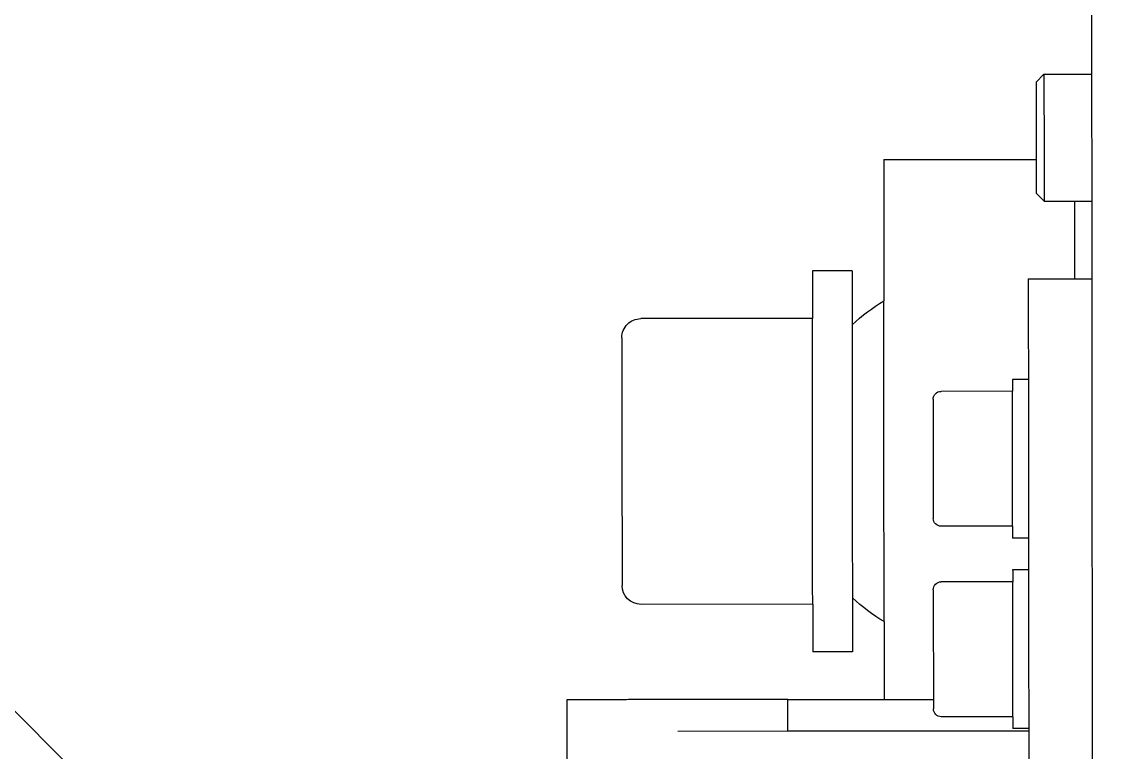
# Model space of a CAD drawing. Header units: inches. Extents: x -233729 to 737493, y -275239 to 196021.
# Drawn here: x 487520.8 to 487589.4, y 16314.7 to 16360.7 of the extents above; entities that cross this region are included whole.
import ezdxf

# ---------------------------------------------------------------- set-up
doc = ezdxf.new("R2010")
doc.units = ezdxf.units.IN
doc.header["$MEASUREMENT"] = 0
doc.layers.add('P_AX', color=7, linetype='Continuous')

# ---------------------------------------------------------------- blocks, each defined once
blk = doc.blocks.new('A$C48CB4C16')
at = {"layer": 'P_AX', "color": 6, "linetype": 'ByBlock', "lineweight": -2}
blk.add_line((3711.847, 4509.741, 710.665), (3924.368, 4722.262, 710.665), dxfattribs=at)
at = {"layer": 'P_AX', "color": 6, "linetype": 'Continuous'}
for p, q in [((3884.263, 4592.097, 710.665), (3884.298, 4628.682, 710.665)), ((3884.263, 4592.097, 710.665), (3884.298, 4628.682, 710.665)), ((3851.195, 4613.604, 710.665), (3851.198, 4623.604, 710.665)), ((3880.285, 4615.423, 710.665), (3880.293, 4623.763, 710.665)), ((3865.118, 4615.591, 710.665), (3858.191, 4615.598, 710.665)), ((3865.118, 4615.591, 710.665), (3865.116, 4613.591, 710.665)), ((3880.285, 4615.577, 710.665), (3865.118, 4615.591, 710.665)), ((3880.285, 4615.423, 710.665), (3879.285, 4615.424, 710.665)), ((3880.28, 4610.423, 710.665), (3880.285, 4615.423, 710.665)), ((3880.28, 4610.423, 710.665), (3880.285, 4615.423, 710.665)), ((3879.284, 4614.674, 710.665), (3874.784, 4614.678, 710.665)), ((3871.184, 4608.686, 710.665), (3871.189, 4613.585, 710.665)), ((3869.186, 4610.585, 710.665), (3866.686, 4610.588, 710.665)), ((3880.275, 4605.423, 710.665), (3880.28, 4610.423, 710.665)), ((3880.275, 4605.423, 710.665), (3880.28, 4610.423, 710.665)), ((3871.184, 4608.686, 710.665), (3871.173, 4597.37, 710.665)), ((3866.683, 4607.588, 710.665), (3855.883, 4607.598, 710.665)), ((3879.276, 4606.174, 710.665), (3874.776, 4606.178, 710.665)), ((3880.275, 4605.423, 710.665), (3879.275, 4605.424, 710.665)), ((3880.273, 4603.423, 710.665), (3880.275, 4605.423, 710.665)), ((3880.273, 4603.423, 710.665), (3879.273, 4603.424, 710.665)), ((3880.269, 4598.423, 710.665), (3880.273, 4603.423, 710.665)), ((3880.269, 4598.423, 710.665), (3880.273, 4603.423, 710.665)), ((3879.273, 4602.674, 710.665), (3874.773, 4602.678, 710.665)), ((3880.264, 4593.423, 710.665), (3880.269, 4598.423, 710.665)), ((3880.264, 4593.423, 710.665), (3880.269, 4598.423, 710.665)), ((3879.265, 4594.174, 710.665), (3874.765, 4594.178, 710.665)), ((3880.264, 4593.423, 710.665), (3879.264, 4593.424, 710.665)), ((3880.263, 4592.101, 710.665), (3880.264, 4593.423, 710.665)), ((3884.258, 4587.097, 710.665), (3884.263, 4592.097, 710.665)), ((3884.258, 4587.097, 710.665), (3884.263, 4592.097, 710.665)), ((3866.666, 4589.588, 710.665), (3855.866, 4589.598, 710.665)), ((3880.258, 4587.101, 710.665), (3884.258, 4587.097, 710.665)), ((3884.219, 4546.997, 710.665), (3884.258, 4587.097, 710.665)), ((3869.163, 4586.585, 710.665), (3866.663, 4586.588, 710.665)), ((3880.753, 4581.695, 710.665), (3881.253, 4582.195, 710.665)), ((3881.253, 4582.195, 710.665), (3884.253, 4582.192, 710.665)), ((3871.156, 4579.583, 710.665), (3880.751, 4579.574, 710.665)), ((3880.746, 4574.695, 710.665), (3881.245, 4574.195, 710.665)), ((3881.245, 4574.195, 710.665), (3884.245, 4574.192, 710.665))]:
    blk.add_line(p, q, dxfattribs=at)
at = {"layer": 'P_AX', "color": 6}
for radius in [4100.564, 761.789]:
    blk.add_circle((4100.564, 4905.53, 710.665), radius, dxfattribs=at)
at = {"layer": 'P_AX', "color": 6, "linetype": 'Continuous'}
for centre, radius, start, end in [((3874.784, 4614.178, 710.665), 0.5, 89.9449, 179.9449), ((3877.174, 4598.578, 710.665), 11.75, 120.65126, 132.85509), ((3855.882, 4606.398, 710.665), 1.2, 89.9449, 179.9449), ((3874.777, 4606.678, 710.665), 0.5, 179.9449, 269.9449), ((3874.772, 4602.178, 710.665), 0.5, 89.9449, 179.9449), ((3874.765, 4594.678, 710.665), 0.5, 179.9449, 269.9449), ((3855.867, 4590.798, 710.665), 1.2, 179.9449, 269.9449), ((3877.174, 4598.578, 710.665), 11.75, 227.03472, 239.23855)]:
    blk.add_arc(centre, radius, start, end, dxfattribs=at)
for points in [[(3879.284, 4614.674, 710.665), (3879.284, 4614.866, 710.665), (3879.285, 4615.043, 710.665), (3879.285, 4615.234, 710.665), (3879.285, 4615.424, 710.665)], [(3879.284, 4614.674, 710.665), (3879.284, 4614.582, 710.665), (3879.284, 4614.49, 710.665), (3879.284, 4614.3, 710.665), (3879.284, 4613.954, 710.665), (3879.283, 4613.541, 710.665), (3879.283, 4613.124, 710.665)], [(3879.284, 4614.674, 710.665), (3879.284, 4614.582, 710.665), (3879.284, 4614.49, 710.665), (3879.284, 4614.3, 710.665), (3879.284, 4613.954, 710.665), (3879.283, 4613.541, 710.665), (3879.283, 4613.124, 710.665)], [(3865.116, 4613.591, 710.665), (3865.053, 4613.591, 710.665), (3864.956, 4613.591, 710.665), (3864.816, 4613.591, 710.665), (3864.625, 4613.591, 710.665), (3864.364, 4613.592, 710.665), (3864.056, 4613.592, 710.665), (3863.705, 4613.592, 710.665), (3863.272, 4613.593, 710.665), (3862.833, 4613.593, 710.665), (3862.401, 4613.594, 710.665), (3861.99, 4613.594, 710.665), (3861.615, 4613.594, 710.665), (3861.29, 4613.595, 710.665), (3861.028, 4613.595, 710.665), (3860.808, 4613.595, 710.665), (3860.523, 4613.595, 710.665), (3860.179, 4613.596, 710.665), (3859.778, 4613.596, 710.665), (3859.324, 4613.597, 710.665), (3858.821, 4613.597, 710.665), (3858.273, 4613.598, 710.665), (3857.683, 4613.598, 710.665), (3857.439, 4613.598, 710.665), (3857.135, 4613.599, 710.665), (3856.777, 4613.599, 710.665), (3856.373, 4613.599, 710.665), (3855.932, 4613.6, 710.665), (3855.46, 4613.6, 710.665), (3854.966, 4613.601, 710.665), (3854.456, 4613.601, 710.665), (3853.894, 4613.602, 710.665), (3853.374, 4613.602, 710.665), (3852.901, 4613.603, 710.665), (3852.478, 4613.603, 710.665), (3852.109, 4613.603, 710.665), (3851.838, 4613.604, 710.665), (3851.628, 4613.604, 710.665), (3851.47, 4613.604, 710.665), (3851.356, 4613.604, 710.665), (3851.28, 4613.604, 710.665), (3851.233, 4613.604, 710.665), (3851.207, 4613.604, 710.665), (3851.195, 4613.604, 710.665)], [(3865.116, 4613.591, 710.665), (3866.747, 4613.589, 710.665), (3868.283, 4613.588, 710.665), (3869.687, 4613.586, 710.665), (3870.923, 4613.585, 710.665), (3871.056, 4613.585, 710.665), (3871.189, 4613.585, 710.665)], [(3871.189, 4613.585, 710.665), (3872.727, 4613.584, 710.665), (3874.283, 4613.582, 710.665)], [(3874.277, 4606.679, 710.665), (3874.277, 4606.709, 710.665), (3874.277, 4606.757, 710.665), (3874.277, 4606.841, 710.665), (3874.277, 4607.041, 710.665), (3874.277, 4607.315, 710.665), (3874.277, 4607.44, 710.665), (3874.277, 4607.633, 710.665), (3874.278, 4607.898, 710.665), (3874.278, 4608.24, 710.665), (3874.278, 4608.664, 710.665), (3874.279, 4608.862, 710.665), (3874.279, 4609.144, 710.665), (3874.279, 4609.504, 710.665), (3874.28, 4609.934, 710.665), (3874.28, 4610.429, 710.665), (3874.281, 4610.924, 710.665), (3874.281, 4611.354, 710.665), (3874.281, 4611.713, 710.665), (3874.282, 4611.996, 710.665), (3874.282, 4612.194, 710.665), (3874.282, 4612.709, 710.665), (3874.283, 4613.162, 710.665), (3874.283, 4613.543, 710.665), (3874.283, 4613.817, 710.665), (3874.284, 4614.016, 710.665), (3874.284, 4614.098, 710.665), (3874.284, 4614.179, 710.665)], [(3879.283, 4613.124, 710.665), (3879.282, 4612.727, 710.665), (3879.282, 4612.424, 710.665), (3879.282, 4611.997, 710.665), (3879.281, 4611.318, 710.665), (3879.28, 4610.424, 710.665)], [(3879.283, 4613.124, 710.665), (3879.282, 4612.727, 710.665), (3879.282, 4612.424, 710.665), (3879.282, 4611.997, 710.665), (3879.281, 4611.318, 710.665), (3879.28, 4610.424, 710.665)], [(3866.683, 4607.588, 710.665), (3866.684, 4608.768, 710.665), (3866.685, 4609.674, 710.665), (3866.685, 4610.131, 710.665), (3866.686, 4610.588, 710.665)], [(3869.183, 4607.191, 710.665), (3869.184, 4608.413, 710.665), (3869.185, 4609.672, 710.665), (3869.185, 4610.129, 710.665), (3869.186, 4610.585, 710.665)], [(3879.28, 4610.424, 710.665), (3879.28, 4609.948, 710.665), (3879.279, 4609.253, 710.665), (3879.278, 4608.424, 710.665), (3879.278, 4608.121, 710.665), (3879.278, 4607.724, 710.665)], [(3879.28, 4610.424, 710.665), (3879.28, 4609.948, 710.665), (3879.279, 4609.253, 710.665), (3879.278, 4608.424, 710.665), (3879.278, 4608.121, 710.665), (3879.278, 4607.724, 710.665)], [(3866.683, 4607.588, 710.665), (3866.683, 4607.393, 710.665), (3866.683, 4607.198, 710.665), (3866.682, 4606.718, 710.665), (3866.682, 4606.062, 710.665), (3866.681, 4605.646, 710.665), (3866.681, 4605.188, 710.665)], [(3866.683, 4607.588, 710.665), (3866.683, 4607.393, 710.665), (3866.683, 4607.198, 710.665), (3866.682, 4606.718, 710.665), (3866.682, 4606.062, 710.665), (3866.681, 4605.646, 710.665), (3866.681, 4605.188, 710.665)], [(3879.278, 4607.724, 710.665), (3879.277, 4607.307, 710.665), (3879.277, 4606.894, 710.665), (3879.276, 4606.644, 710.665), (3879.276, 4606.47, 710.665), (3879.276, 4606.358, 710.665), (3879.276, 4606.263, 710.665), (3879.276, 4606.208, 710.665), (3879.276, 4606.174, 710.665)], [(3879.278, 4607.724, 710.665), (3879.277, 4607.307, 710.665), (3879.277, 4606.894, 710.665), (3879.276, 4606.644, 710.665), (3879.276, 4606.47, 710.665), (3879.276, 4606.358, 710.665), (3879.276, 4606.263, 710.665), (3879.276, 4606.208, 710.665), (3879.276, 4606.174, 710.665)], [(3869.174, 4598.585, 710.665), (3869.176, 4599.982, 710.665), (3869.177, 4601.142, 710.665), (3869.178, 4602.037, 710.665), (3869.178, 4602.636, 710.665), (3869.18, 4604.356, 710.665), (3869.181, 4605.733, 710.665), (3869.182, 4606.433, 710.665), (3869.182, 4606.819, 710.665), (3869.182, 4607.005, 710.665), (3869.183, 4607.191, 710.665)], [(3869.174, 4598.585, 710.665), (3869.176, 4599.982, 710.665), (3869.177, 4601.142, 710.665), (3869.178, 4602.037, 710.665), (3869.178, 4602.636, 710.665), (3869.18, 4604.356, 710.665), (3869.181, 4605.733, 710.665), (3869.182, 4606.433, 710.665), (3869.182, 4606.819, 710.665), (3869.182, 4607.005, 710.665), (3869.183, 4607.191, 710.665)], [(3854.667, 4590.799, 710.665), (3854.667, 4590.969, 710.665), (3854.667, 4591.137, 710.665), (3854.668, 4591.487, 710.665), (3854.668, 4592.121, 710.665), (3854.668, 4592.469, 710.665), (3854.669, 4593.039, 710.665), (3854.67, 4593.852, 710.665), (3854.671, 4594.928, 710.665), (3854.672, 4596.087, 710.665), (3854.673, 4597.128, 710.665), (3854.674, 4597.987, 710.665), (3854.674, 4598.599, 710.665), (3854.675, 4599.211, 710.665), (3854.676, 4600.07, 710.665), (3854.677, 4601.112, 710.665), (3854.678, 4602.27, 710.665), (3854.679, 4603.029, 710.665), (3854.68, 4604.032, 710.665), (3854.681, 4605.077, 710.665), (3854.681, 4605.646, 710.665), (3854.682, 4606.061, 710.665), (3854.682, 4606.23, 710.665), (3854.682, 4606.399, 710.665)], [(3879.275, 4605.424, 710.665), (3879.276, 4605.614, 710.665), (3879.276, 4605.805, 710.665), (3879.276, 4605.982, 710.665), (3879.276, 4606.174, 710.665)], [(3866.681, 4605.188, 710.665), (3866.68, 4604.083, 710.665), (3866.678, 4602.823, 710.665), (3866.676, 4600.285, 710.665), (3866.674, 4598.588, 710.665)], [(3866.681, 4605.188, 710.665), (3866.68, 4604.083, 710.665), (3866.678, 4602.823, 710.665), (3866.676, 4600.285, 710.665), (3866.674, 4598.588, 710.665)], [(3879.273, 4602.674, 710.665), (3879.273, 4602.898, 710.665), (3879.273, 4603.043, 710.665), (3879.273, 4603.234, 710.665), (3879.273, 4603.424, 710.665)], [(3879.273, 4602.674, 710.665), (3879.273, 4602.582, 710.665), (3879.273, 4602.49, 710.665), (3879.272, 4602.3, 710.665), (3879.272, 4601.954, 710.665), (3879.271, 4601.384, 710.665), (3879.271, 4600.838, 710.665), (3879.271, 4600.424, 710.665), (3879.27, 4600.128, 710.665), (3879.27, 4599.687, 710.665), (3879.269, 4599.114, 710.665), (3879.269, 4598.424, 710.665)], [(3879.273, 4602.674, 710.665), (3879.273, 4602.582, 710.665), (3879.273, 4602.49, 710.665), (3879.272, 4602.3, 710.665), (3879.272, 4601.954, 710.665), (3879.271, 4601.384, 710.665), (3879.271, 4600.838, 710.665), (3879.271, 4600.424, 710.665), (3879.27, 4600.128, 710.665), (3879.27, 4599.687, 710.665), (3879.269, 4599.114, 710.665), (3879.269, 4598.424, 710.665)], [(3874.265, 4594.679, 710.665), (3874.265, 4594.709, 710.665), (3874.265, 4594.757, 710.665), (3874.265, 4594.841, 710.665), (3874.265, 4595.041, 710.665), (3874.266, 4595.315, 710.665), (3874.266, 4595.44, 710.665), (3874.266, 4595.633, 710.665), (3874.266, 4595.898, 710.665), (3874.266, 4596.24, 710.665), (3874.267, 4596.664, 710.665), (3874.267, 4596.862, 710.665), (3874.267, 4597.144, 710.665), (3874.268, 4597.504, 710.665), (3874.268, 4597.934, 710.665), (3874.269, 4598.429, 710.665), (3874.269, 4598.924, 710.665), (3874.269, 4599.354, 710.665), (3874.27, 4599.713, 710.665), (3874.27, 4599.996, 710.665), (3874.27, 4600.194, 710.665), (3874.271, 4600.709, 710.665), (3874.271, 4601.162, 710.665), (3874.272, 4601.543, 710.665), (3874.272, 4601.817, 710.665), (3874.272, 4602.016, 710.665), (3874.272, 4602.098, 710.665), (3874.272, 4602.179, 710.665)], [(3866.674, 4598.588, 710.665), (3866.672, 4595.914, 710.665), (3866.67, 4594.352, 710.665), (3866.669, 4593.092, 710.665), (3866.668, 4591.988, 710.665)], [(3866.674, 4598.588, 710.665), (3866.672, 4595.914, 710.665), (3866.67, 4594.352, 710.665), (3866.669, 4593.092, 710.665), (3866.668, 4591.988, 710.665)], [(3869.166, 4589.979, 710.665), (3869.166, 4590.101, 710.665), (3869.166, 4590.352, 710.665), (3869.167, 4590.512, 710.665), (3869.167, 4590.738, 710.665), (3869.167, 4591.043, 710.665), (3869.168, 4591.438, 710.665), (3869.168, 4592.006, 710.665), (3869.169, 4592.591, 710.665), (3869.169, 4593.164, 710.665), (3869.17, 4593.698, 710.665), (3869.17, 4594.164, 710.665), (3869.17, 4594.535, 710.665), (3869.172, 4595.826, 710.665), (3869.173, 4597.185, 710.665), (3869.174, 4598.585, 710.665)], [(3869.166, 4589.979, 710.665), (3869.166, 4590.101, 710.665), (3869.166, 4590.352, 710.665), (3869.167, 4590.512, 710.665), (3869.167, 4590.738, 710.665), (3869.167, 4591.043, 710.665), (3869.168, 4591.438, 710.665), (3869.168, 4592.006, 710.665), (3869.169, 4592.591, 710.665), (3869.169, 4593.164, 710.665), (3869.17, 4593.698, 710.665), (3869.17, 4594.164, 710.665), (3869.17, 4594.535, 710.665), (3869.172, 4595.826, 710.665), (3869.173, 4597.185, 710.665), (3869.174, 4598.585, 710.665)], [(3879.269, 4598.424, 710.665), (3879.268, 4598.169, 710.665), (3879.268, 4597.824, 710.665), (3879.268, 4597.406, 710.665), (3879.267, 4596.933, 710.665), (3879.267, 4596.424, 710.665), (3879.266, 4596.198, 710.665), (3879.266, 4595.908, 710.665), (3879.266, 4595.578, 710.665), (3879.266, 4595.233, 710.665), (3879.265, 4594.894, 710.665), (3879.265, 4594.644, 710.665), (3879.265, 4594.47, 710.665), (3879.265, 4594.358, 710.665), (3879.265, 4594.263, 710.665), (3879.265, 4594.208, 710.665), (3879.265, 4594.174, 710.665)], [(3879.269, 4598.424, 710.665), (3879.268, 4598.169, 710.665), (3879.268, 4597.824, 710.665), (3879.268, 4597.406, 710.665), (3879.267, 4596.933, 710.665), (3879.267, 4596.424, 710.665), (3879.266, 4596.198, 710.665), (3879.266, 4595.908, 710.665), (3879.266, 4595.578, 710.665), (3879.266, 4595.233, 710.665), (3879.265, 4594.894, 710.665), (3879.265, 4594.644, 710.665), (3879.265, 4594.47, 710.665), (3879.265, 4594.358, 710.665), (3879.265, 4594.263, 710.665), (3879.265, 4594.208, 710.665), (3879.265, 4594.174, 710.665)], [(3871.173, 4597.37, 710.665), (3871.172, 4595.748, 710.665), (3871.17, 4593.829, 710.665), (3871.168, 4591.809, 710.665), (3871.166, 4590.193, 710.665), (3871.166, 4589.539, 710.665), (3871.165, 4588.918, 710.665), (3871.165, 4588.7, 710.665), (3871.165, 4588.481, 710.665)], [(3879.264, 4593.424, 710.665), (3879.264, 4593.614, 710.665), (3879.264, 4593.805, 710.665), (3879.264, 4593.975, 710.665), (3879.265, 4594.174, 710.665)], [(3866.668, 4591.988, 710.665), (3866.668, 4591.53, 710.665), (3866.667, 4591.113, 710.665), (3866.667, 4590.53, 710.665), (3866.666, 4589.978, 710.665), (3866.666, 4589.783, 710.665), (3866.666, 4589.588, 710.665)], [(3866.668, 4591.988, 710.665), (3866.668, 4591.53, 710.665), (3866.667, 4591.113, 710.665), (3866.667, 4590.53, 710.665), (3866.666, 4589.978, 710.665), (3866.666, 4589.783, 710.665), (3866.666, 4589.588, 710.665)], [(3880.258, 4587.101, 710.665), (3880.258, 4587.302, 710.665), (3880.258, 4587.481, 710.665), (3880.259, 4588.038, 710.665), (3880.259, 4588.565, 710.665), (3880.26, 4589.323, 710.665), (3880.261, 4590.187, 710.665), (3880.261, 4590.953, 710.665), (3880.262, 4591.606, 710.665), (3880.263, 4592.101, 710.665)], [(3866.663, 4586.588, 710.665), (3866.663, 4587.044, 710.665), (3866.664, 4587.501, 710.665), (3866.665, 4588.407, 710.665), (3866.666, 4589.588, 710.665)], [(3869.163, 4586.585, 710.665), (3869.163, 4587.042, 710.665), (3869.164, 4587.499, 710.665), (3869.165, 4588.561, 710.665), (3869.166, 4589.979, 710.665)], [(3871.156, 4579.583, 710.665), (3871.157, 4580.25, 710.665), (3871.157, 4580.916, 710.665), (3871.159, 4582.856, 710.665), (3871.161, 4584.726, 710.665), (3871.163, 4586.506, 710.665), (3871.165, 4588.481, 710.665)], [(3883.159, 4582.193, 710.665), (3883.16, 4583.275, 710.665), (3883.161, 4584.714, 710.665), (3883.162, 4585.713, 710.665), (3883.163, 4587.098, 710.665)], [(3881.249, 4578.195, 710.665), (3881.25, 4578.975, 710.665), (3881.251, 4579.725, 710.665), (3881.251, 4580.417, 710.665), (3881.252, 4581.023, 710.665), (3881.252, 4581.6, 710.665), (3881.253, 4581.89, 710.665), (3881.253, 4582.042, 710.665), (3881.253, 4582.195, 710.665)], [(3880.749, 4578.195, 710.665), (3880.75, 4578.878, 710.665), (3880.75, 4579.535, 710.665), (3880.751, 4580.242, 710.665), (3880.752, 4580.67, 710.665), (3880.752, 4581.105, 710.665), (3880.752, 4581.429, 710.665), (3880.752, 4581.562, 710.665), (3880.753, 4581.695, 710.665)], [(3880.746, 4574.695, 710.665), (3880.746, 4574.828, 710.665), (3880.746, 4574.962, 710.665), (3880.746, 4575.352, 710.665), (3880.747, 4575.72, 710.665), (3880.747, 4576.251, 710.665), (3880.748, 4576.856, 710.665), (3880.749, 4577.512, 710.665), (3880.749, 4578.195, 710.665)], [(3881.245, 4574.195, 710.665), (3881.245, 4574.347, 710.665), (3881.246, 4574.499, 710.665), (3881.246, 4574.79, 710.665), (3881.246, 4575.366, 710.665), (3881.247, 4576.088, 710.665), (3881.248, 4576.664, 710.665), (3881.249, 4577.551, 710.665), (3881.249, 4578.195, 710.665)]]:
    blk.add_spline(points, degree=3, dxfattribs=at)

msp = doc.modelspace()

# ---------------------------------------------------------------- block references
at = {"color": 1, "xscale": -1, "rotation": 180}
msp.add_blockref('A$C48CB4C16', (483703.87457, 20931.61615, -710.66459), dxfattribs=at)

doc.saveas('drawing.dxf')
